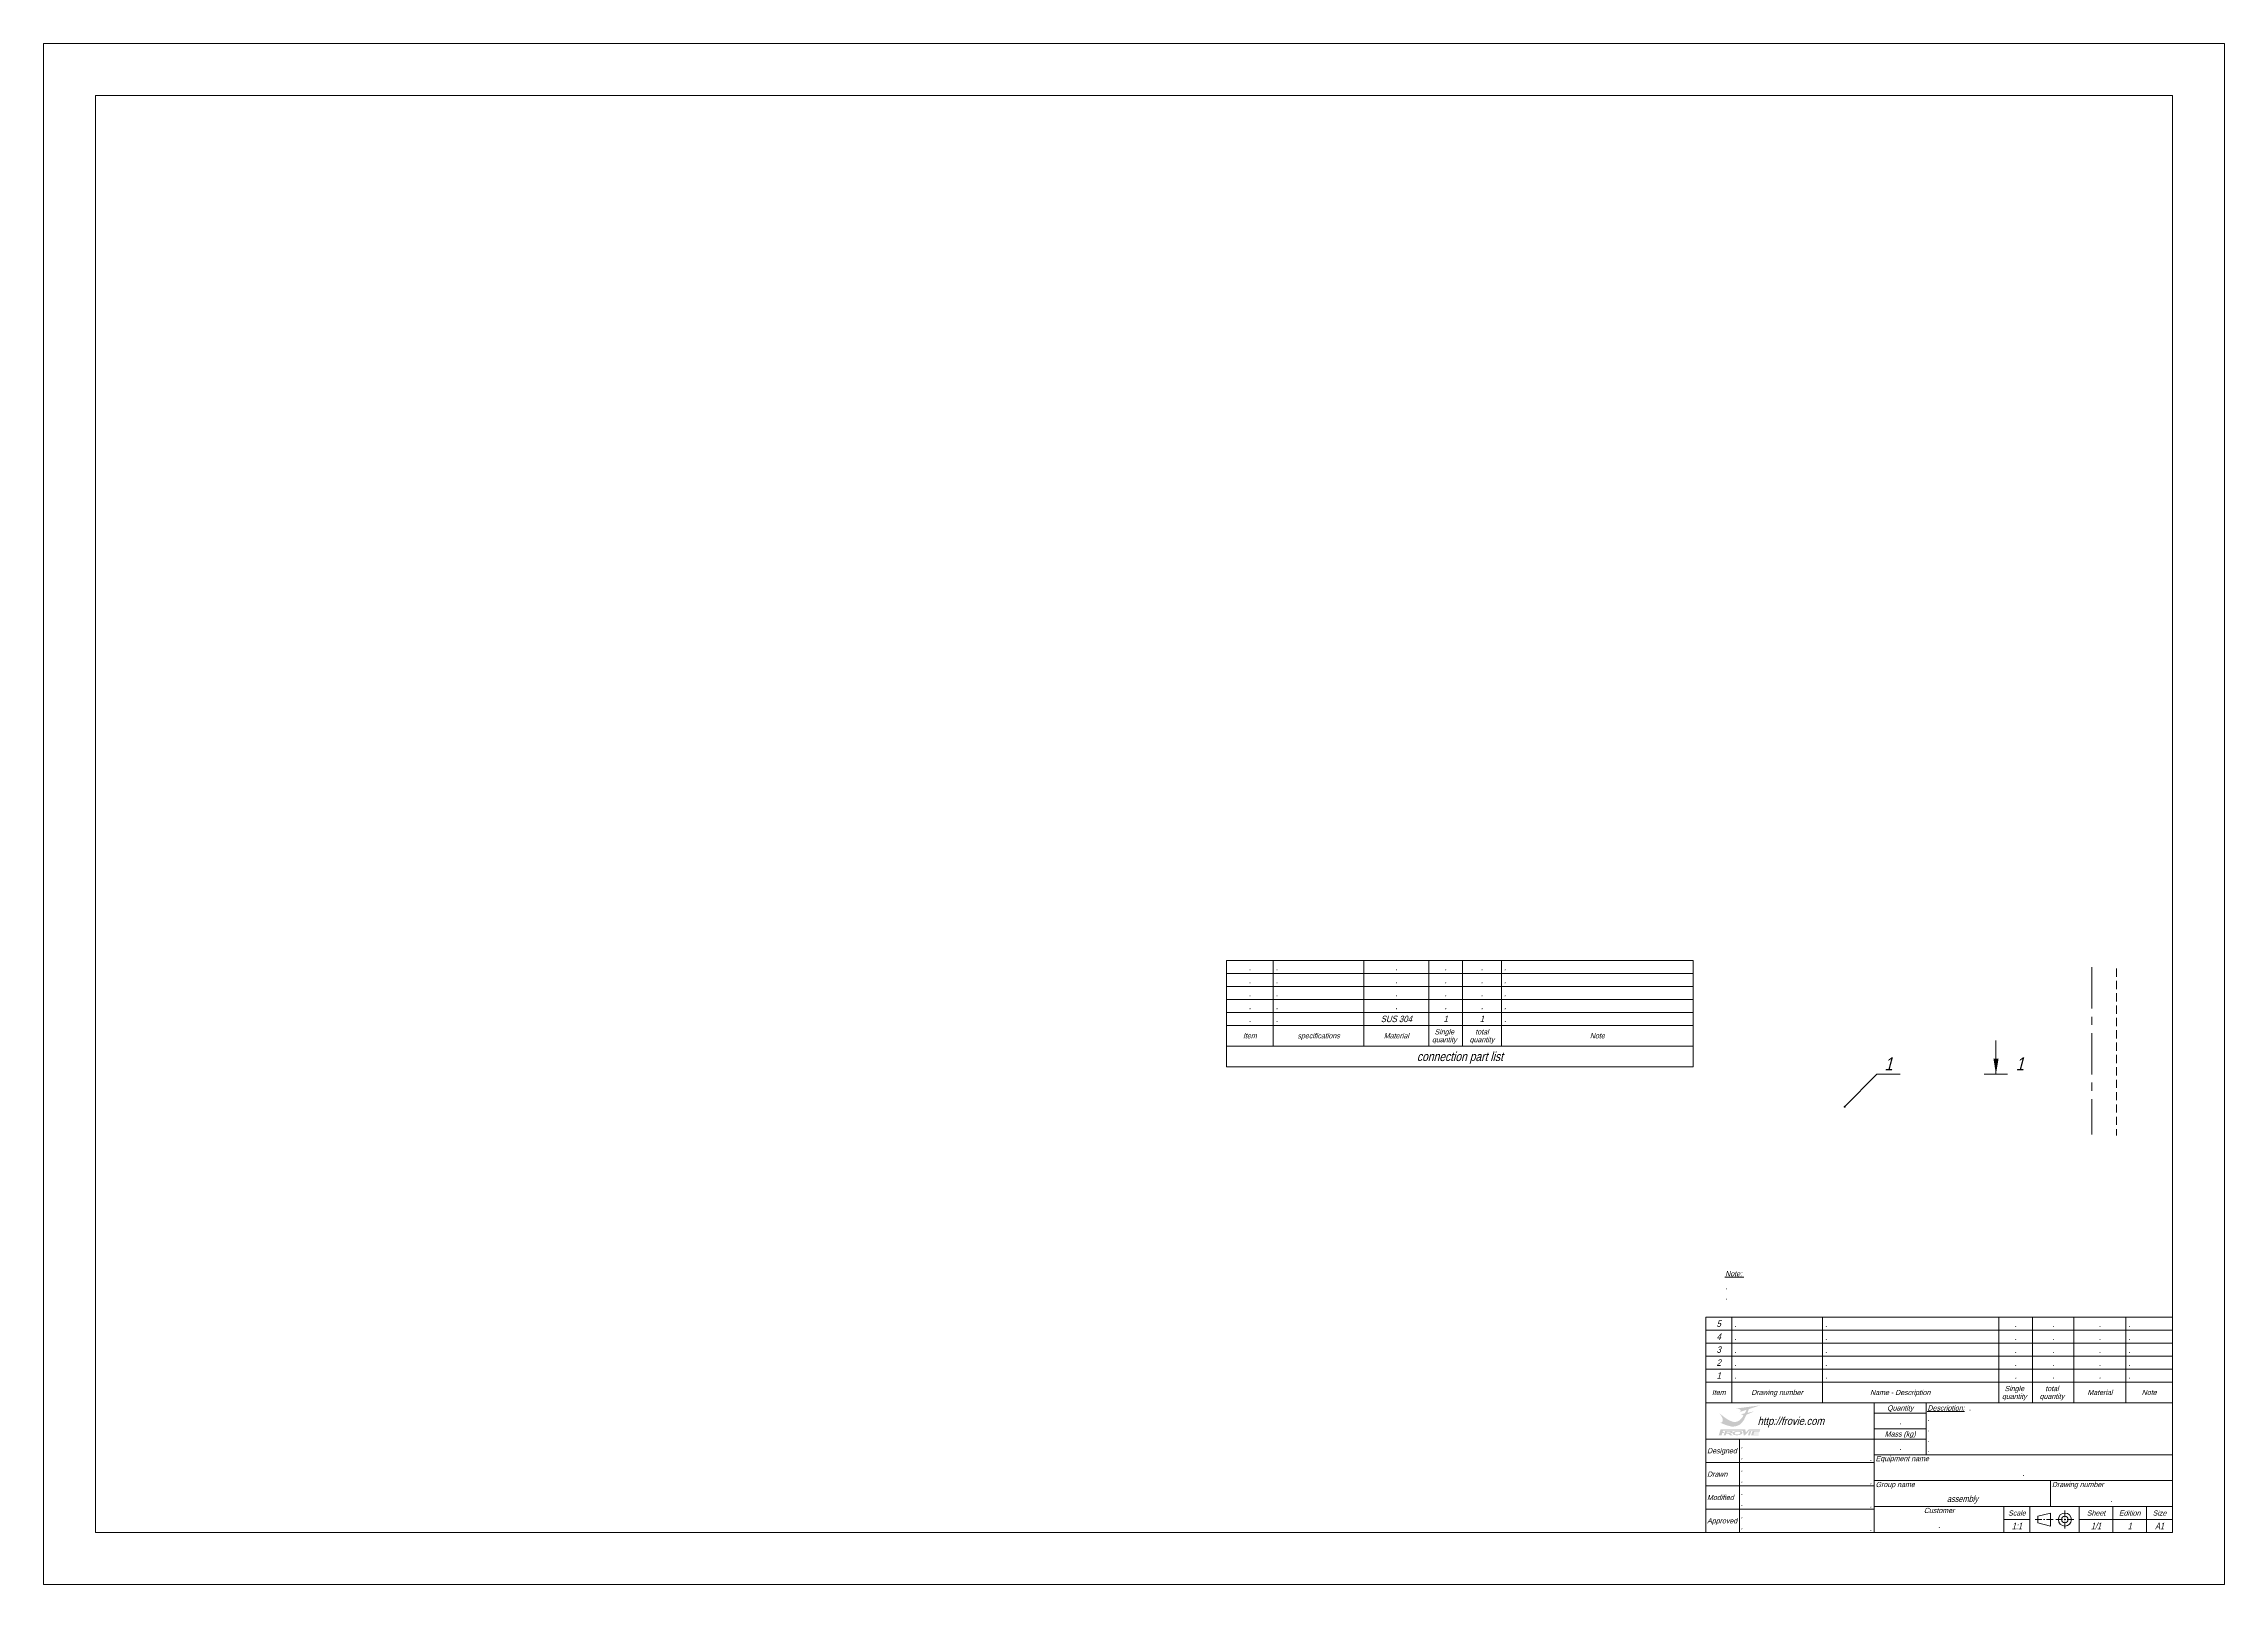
# Model space of a CAD drawing. Header units: millimetres. Extents: x 21 to 1431, y 51 to 2900.
# Drawn here: x 21 to 862, y 1365 to 1959 of the extents above; entities that cross this region are included whole.
import ezdxf
from ezdxf.enums import TextEntityAlignment as Align

# ---------------------------------------------------------------- set-up
doc = ezdxf.new("R2010")
doc.units = ezdxf.units.MM
doc.header["$LTSCALE"] = 0.5
doc.linetypes.add('CENTER', pattern=[50.8, 31.75, -6.35, 6.35, -6.35])
doc.linetypes.add('HIDDEN', pattern=[9.525, 6.35, -3.175])
doc.layers.get('0').update_dxf_attribs({"color": 9, "lineweight": 15})
doc.layers.get('Defpoints').update_dxf_attribs({"color": 9, "lineweight": 15})
for name, color, linetype, lineweight in [('Bill', 9, 'Continuous', 18), ('Index', 7, 'Continuous', 20), ('Namebox', 9, 'Continuous', 20), ('Notes', 4, 'Continuous', 20)]:
    doc.layers.add(name, color=color, linetype=linetype, lineweight=lineweight)
doc.styles.add('Capital', font='vnfonth.shx', dxfattribs={"width": 0.9, "oblique": 15})
doc.styles.add('Longhand', font='vnfont.shx', dxfattribs={"width": 0.85, "oblique": 15})
doc.dimstyles.new('1-1', dxfattribs={"dimtxt": 2, "dimasz": 2, "dimexe": 1.5, "dimexo": 1, "dimgap": 0.6, "dimtad": 1, "dimdec": 3, "dimdsep": 46, "dimtxsty": 'Longhand', "dimcen": 0, "dimclrd": 256, "dimclre": 256, "dimclrt": 10, "dimadec": 3, "dimazin": 2, "dimtm": 1e-09, "dimtfac": 0.6, "dimtdec": 3, "dimtmove": 0, "dimatfit": 3, "dimfxl": 1, "dimlwd": -1, "dimlwe": -1, "dimarcsym": 0})

# ---------------------------------------------------------------- blocks, each defined once
blk = doc.blocks.new('A$C22B54562')
at = {"linetype": 'Continuous', "lineweight": 0, "true_color": 0x0000fe}
h = blk.add_hatch(color=5, dxfattribs=at)
edge = h.paths.add_edge_path()
edge.add_spline(control_points=[(138, 108), (140, 111), (141, 115), (143, 120), (143, 120), (143, 120), (145, 126), (145, 126), (145, 126), (145, 126), (200, 144), (200, 144), (200, 144), (200, 144), (78, 128), (78, 128), (78, 128), (78, 128), (84, 128), (84, 128), (84, 128), (89, 128), (93, 127), (96, 127), (96, 127), (101, 126), (104, 124), (106, 121), (106, 121), (106, 118), (106, 116), (103, 113), (103, 113), (102, 113), (101, 112), (100, 111), (100, 111), (100, 111), (99, 111), (99, 111), (99, 111), (99, 111), (135, 123), (135, 123), (135, 123), (135, 123), (125, 105), (125, 105), (125, 105), (125, 105), (105, 101), (105, 101), (105, 101), (110, 101), (114, 100), (116, 98), (116, 98), (117, 96), (118, 95), (119, 94), (119, 94), (115, 87), (110, 81), (104, 75), (104, 75), (101, 72), (98, 70), (96, 69), (96, 69), (93, 67), (90, 66), (86, 65), (86, 65), (78, 63), (69, 64), (62, 67), (62, 67), (54, 70), (46, 74), (39, 79), (39, 79), (39, 79), (30, 85), (30, 85), (30, 85), (16, 95), (7, 103), (1, 108), (1, 108), (4, 105), (8, 100), (11, 95), (11, 95), (13, 91), (15, 89), (16, 86), (16, 86), (17, 83), (18, 81), (19, 79), (19, 79), (20, 75), (20, 71), (19, 68), (19, 68), (18, 64), (15, 62), (11, 61), (11, 61), (10, 61), (8, 60), (7, 60), (7, 60), (7, 60), (5, 61), (5, 61), (5, 61), (5, 61), (30, 51), (30, 51), (30, 51), (37, 48), (43, 46), (49, 45), (49, 45), (54, 43), (58, 43), (61, 42), (61, 42), (64, 42), (67, 42), (71, 42), (71, 42), (77, 42), (84, 43), (90, 46), (90, 46), (95, 48), (100, 50), (105, 54), (105, 54), (108, 56), (111, 60), (115, 65), (115, 65), (117, 68), (119, 71), (122, 74), (122, 74), (123, 77), (127, 85), (134, 99), (134, 99), (134, 99), (171, 115), (171, 115), (171, 115), (171, 115), (138, 108), (138, 108)], knot_values=[0, 0, 0, 0, 0.025, 0.025, 0.025, 0.025, 0.05, 0.05, 0.05, 0.05, 0.075, 0.075, 0.075, 0.075, 0.1, 0.1, 0.1, 0.1, 0.125, 0.125, 0.125, 0.125, 0.15, 0.15, 0.15, 0.15, 0.175, 0.175, 0.175, 0.175, 0.2, 0.2, 0.2, 0.2, 0.225, 0.225, 0.225, 0.225, 0.25, 0.25, 0.25, 0.25, 0.275, 0.275, 0.275, 0.275, 0.3, 0.3, 0.3, 0.3, 0.325, 0.325, 0.325, 0.325, 0.35, 0.35, 0.35, 0.35, 0.375, 0.375, 0.375, 0.375, 0.4, 0.4, 0.4, 0.4, 0.425, 0.425, 0.425, 0.425, 0.45, 0.45, 0.45, 0.45, 0.475, 0.475, 0.475, 0.475, 0.5, 0.5, 0.5, 0.5, 0.525, 0.525, 0.525, 0.525, 0.55, 0.55, 0.55, 0.55, 0.575, 0.575, 0.575, 0.575, 0.6, 0.6, 0.6, 0.6, 0.625, 0.625, 0.625, 0.625, 0.65, 0.65, 0.65, 0.65, 0.675, 0.675, 0.675, 0.675, 0.7, 0.7, 0.7, 0.7, 0.725, 0.725, 0.725, 0.725, 0.75, 0.75, 0.75, 0.75, 0.775, 0.775, 0.775, 0.775, 0.8, 0.8, 0.8, 0.8, 0.825, 0.825, 0.825, 0.825, 0.85, 0.85, 0.85, 0.85, 0.875, 0.875, 0.875, 0.875, 0.9, 0.9, 0.9, 0.9, 0.925, 0.925, 0.925, 0.925, 0.95, 0.95, 0.95, 0.95, 0.975, 0.975, 0.975, 0.975, 1, 1, 1, 1], degree=3, periodic=0)
at = {"linetype": 'Continuous', "lineweight": 0, "true_color": 0xfe0000}
h = blk.add_hatch(color=1, dxfattribs=at)
edge = h.paths.add_edge_path()
edge.add_spline(control_points=[(139, 116), (139, 116), (143, 128), (143, 128), (143, 128), (143, 128), (173, 138), (173, 138), (173, 138), (173, 138), (100, 128), (100, 128), (100, 128), (105, 127), (107, 124), (108, 121), (108, 121), (108, 119), (108, 117), (108, 116), (108, 116), (129, 123), (139, 126), (139, 126), (139, 126), (135, 118), (130, 108), (124, 98), (124, 98), (118, 87), (113, 81), (110, 77), (110, 77), (106, 72), (101, 68), (96, 65), (96, 65), (88, 61), (80, 60), (71, 60), (71, 60), (63, 61), (52, 66), (38, 75), (38, 75), (33, 78), (28, 81), (24, 84), (24, 84), (24, 84), (18, 88), (18, 88), (18, 88), (18, 88), (21, 82), (21, 82), (21, 82), (22, 77), (23, 74), (23, 71), (23, 71), (23, 68), (22, 65), (20, 63), (20, 63), (19, 62), (18, 60), (17, 60), (17, 60), (17, 60), (20, 59), (20, 59), (20, 59), (23, 57), (27, 56), (33, 54), (33, 54), (38, 52), (41, 50), (43, 50), (43, 50), (47, 48), (50, 48), (53, 47), (53, 47), (60, 45), (67, 44), (73, 45), (73, 45), (86, 45), (97, 50), (106, 59), (106, 59), (113, 66), (119, 75), (126, 88), (126, 88), (130, 97), (135, 106), (139, 116)], knot_values=[0, 0, 0, 0, 0.04, 0.04, 0.04, 0.04, 0.08, 0.08, 0.08, 0.08, 0.12, 0.12, 0.12, 0.12, 0.16, 0.16, 0.16, 0.16, 0.2, 0.2, 0.2, 0.2, 0.24, 0.24, 0.24, 0.24, 0.28, 0.28, 0.28, 0.28, 0.32, 0.32, 0.32, 0.32, 0.36, 0.36, 0.36, 0.36, 0.4, 0.4, 0.4, 0.4, 0.44, 0.44, 0.44, 0.44, 0.48, 0.48, 0.48, 0.48, 0.52, 0.52, 0.52, 0.52, 0.56, 0.56, 0.56, 0.56, 0.6, 0.6, 0.6, 0.6, 0.64, 0.64, 0.64, 0.64, 0.68, 0.68, 0.68, 0.68, 0.72, 0.72, 0.72, 0.72, 0.76, 0.76, 0.76, 0.76, 0.8, 0.8, 0.8, 0.8, 0.84, 0.84, 0.84, 0.84, 0.88, 0.88, 0.88, 0.88, 0.92, 0.92, 0.92, 0.92, 0.96, 0.96, 0.96, 0.96, 1, 1, 1, 1], degree=3, periodic=0)
edge = h.paths.add_edge_path(flags=17)
edge.add_spline(control_points=[(120, 96), (120, 96), (124, 103), (124, 103), (124, 103), (124, 103), (114, 101), (114, 101), (114, 101), (116, 100), (118, 99), (119, 98), (119, 98), (120, 97), (120, 97), (120, 96)], knot_values=[0, 0, 0, 0, 0.25, 0.25, 0.25, 0.25, 0.5, 0.5, 0.5, 0.5, 0.75, 0.75, 0.75, 0.75, 1, 1, 1, 1], degree=3, periodic=0)
edge = h.paths.add_edge_path(flags=17)
edge.add_spline(control_points=[(137, 106), (137, 106), (152, 109), (152, 109), (152, 109), (152, 109), (136, 102), (136, 102), (136, 102), (136, 102), (137, 106), (137, 106)], knot_values=[0, 0, 0, 0, 0.333333, 0.333333, 0.333333, 0.333333, 0.666667, 0.666667, 0.666667, 0.666667, 1, 1, 1, 1], degree=3, periodic=0)
at = {"linetype": 'Continuous', "lineweight": 0, "true_color": 0x0000fe}
h = blk.add_hatch(color=5, dxfattribs=at)
edge = h.paths.add_edge_path()
edge.add_spline(control_points=[(198, 22), (198, 22), (200, 28), (200, 28), (200, 28), (200, 28), (144, 28), (144, 28), (144, 28), (144, 28), (131, 13), (131, 13), (131, 13), (131, 13), (128, 28), (128, 28), (128, 28), (128, 28), (9, 28), (9, 28), (9, 28), (9, 28), (0, 0), (0, 0), (0, 0), (0, 0), (14, 0), (14, 0), (14, 0), (14, 0), (17, 10), (17, 10), (17, 10), (17, 10), (24, 10), (24, 10), (24, 10), (24, 10), (26, 16), (26, 16), (26, 16), (26, 16), (19, 16), (19, 16), (19, 16), (19, 16), (21, 22), (21, 22), (21, 22), (21, 22), (116, 22), (116, 22), (116, 22), (116, 22), (121, 0), (121, 0), (121, 0), (121, 0), (127, 0), (127, 0), (127, 0), (127, 0), (147, 22), (147, 22), (147, 22), (147, 22), (198, 22), (198, 22)], knot_values=[0, 0, 0, 0, 0.058824, 0.058824, 0.058824, 0.058824, 0.117647, 0.117647, 0.117647, 0.117647, 0.176471, 0.176471, 0.176471, 0.176471, 0.235294, 0.235294, 0.235294, 0.235294, 0.294118, 0.294118, 0.294118, 0.294118, 0.352941, 0.352941, 0.352941, 0.352941, 0.411765, 0.411765, 0.411765, 0.411765, 0.470588, 0.470588, 0.470588, 0.470588, 0.529412, 0.529412, 0.529412, 0.529412, 0.588235, 0.588235, 0.588235, 0.588235, 0.647059, 0.647059, 0.647059, 0.647059, 0.705882, 0.705882, 0.705882, 0.705882, 0.764706, 0.764706, 0.764706, 0.764706, 0.823529, 0.823529, 0.823529, 0.823529, 0.882353, 0.882353, 0.882353, 0.882353, 0.941176, 0.941176, 0.941176, 0.941176, 1, 1, 1, 1], degree=3, periodic=0)
at = {"linetype": 'Continuous', "lineweight": 0, "true_color": 0xfe0000}
h = blk.add_hatch(color=1, dxfattribs=at)
edge = h.paths.add_edge_path()
edge.add_spline(control_points=[(24, 0), (24, 0), (31, 20), (31, 20), (31, 20), (31, 20), (51, 20), (51, 20), (51, 20), (56, 20), (60, 20), (62, 20), (62, 20), (64, 19), (66, 19), (67, 18), (67, 18), (68, 17), (68, 16), (68, 15), (68, 15), (67, 13), (66, 12), (64, 11), (64, 11), (61, 10), (58, 9), (53, 9), (53, 9), (55, 8), (57, 8), (58, 7), (58, 7), (59, 7), (61, 6), (62, 4), (62, 4), (62, 4), (67, 0), (67, 0), (67, 0), (67, 0), (55, 0), (55, 0), (55, 0), (55, 0), (50, 4), (50, 4), (50, 4), (48, 6), (47, 7), (46, 7), (46, 7), (45, 8), (44, 8), (43, 8), (43, 8), (42, 8), (41, 8), (38, 8), (38, 8), (38, 8), (36, 8), (36, 8), (36, 8), (36, 8), (34, 0), (34, 0), (34, 0), (34, 0), (24, 0), (24, 0)], knot_values=[0, 0, 0, 0, 0.055556, 0.055556, 0.055556, 0.055556, 0.111111, 0.111111, 0.111111, 0.111111, 0.166667, 0.166667, 0.166667, 0.166667, 0.222222, 0.222222, 0.222222, 0.222222, 0.277778, 0.277778, 0.277778, 0.277778, 0.333333, 0.333333, 0.333333, 0.333333, 0.388889, 0.388889, 0.388889, 0.388889, 0.444444, 0.444444, 0.444444, 0.444444, 0.5, 0.5, 0.5, 0.5, 0.555556, 0.555556, 0.555556, 0.555556, 0.611111, 0.611111, 0.611111, 0.611111, 0.666667, 0.666667, 0.666667, 0.666667, 0.722222, 0.722222, 0.722222, 0.722222, 0.777778, 0.777778, 0.777778, 0.777778, 0.833333, 0.833333, 0.833333, 0.833333, 0.888889, 0.888889, 0.888889, 0.888889, 0.944444, 0.944444, 0.944444, 0.944444, 1, 1, 1, 1], degree=3, periodic=0)
edge = h.paths.add_edge_path(flags=16)
edge.add_spline(control_points=[(38, 12), (38, 12), (45, 12), (45, 12), (45, 12), (49, 12), (52, 12), (53, 12), (53, 12), (55, 12), (56, 12), (56, 13), (56, 13), (57, 13), (58, 14), (58, 14), (58, 14), (58, 15), (58, 16), (57, 16), (57, 16), (56, 16), (55, 17), (54, 17), (54, 17), (53, 17), (51, 17), (47, 17), (47, 17), (47, 17), (39, 17), (39, 17), (39, 17), (39, 17), (38, 12), (38, 12)], knot_values=[0, 0, 0, 0, 0.111111, 0.111111, 0.111111, 0.111111, 0.222222, 0.222222, 0.222222, 0.222222, 0.333333, 0.333333, 0.333333, 0.333333, 0.444444, 0.444444, 0.444444, 0.444444, 0.555556, 0.555556, 0.555556, 0.555556, 0.666667, 0.666667, 0.666667, 0.666667, 0.777778, 0.777778, 0.777778, 0.777778, 0.888889, 0.888889, 0.888889, 0.888889, 1, 1, 1, 1], degree=3, periodic=0)
edge = h.paths.add_edge_path()
edge.add_spline(control_points=[(67, 10), (68, 12), (69, 14), (71, 16), (71, 16), (73, 17), (75, 18), (77, 18), (77, 18), (79, 19), (81, 20), (84, 20), (84, 20), (87, 21), (90, 21), (94, 21), (94, 21), (101, 21), (107, 20), (110, 18), (110, 18), (114, 16), (115, 14), (114, 10), (114, 10), (113, 7), (110, 5), (105, 3), (105, 3), (100, 1), (94, 0), (87, 0), (87, 0), (80, 0), (75, 1), (71, 3), (71, 3), (68, 5), (66, 7), (67, 10)], knot_values=[0, 0, 0, 0, 0.1, 0.1, 0.1, 0.1, 0.2, 0.2, 0.2, 0.2, 0.3, 0.3, 0.3, 0.3, 0.4, 0.4, 0.4, 0.4, 0.5, 0.5, 0.5, 0.5, 0.6, 0.6, 0.6, 0.6, 0.7, 0.7, 0.7, 0.7, 0.8, 0.8, 0.8, 0.8, 0.9, 0.9, 0.9, 0.9, 1, 1, 1, 1], degree=3, periodic=0)
edge = h.paths.add_edge_path(flags=16)
edge.add_spline(control_points=[(77, 11), (77, 8), (77, 6), (79, 5), (79, 5), (82, 4), (85, 4), (88, 4), (88, 4), (92, 4), (96, 4), (98, 5), (98, 5), (101, 6), (103, 8), (104, 11), (104, 11), (105, 13), (104, 15), (102, 16), (102, 16), (100, 17), (97, 18), (93, 18), (93, 18), (89, 18), (86, 17), (83, 16), (83, 16), (80, 15), (78, 13), (77, 11)], knot_values=[0, 0, 0, 0, 0.125, 0.125, 0.125, 0.125, 0.25, 0.25, 0.25, 0.25, 0.375, 0.375, 0.375, 0.375, 0.5, 0.5, 0.5, 0.5, 0.625, 0.625, 0.625, 0.625, 0.75, 0.75, 0.75, 0.75, 0.875, 0.875, 0.875, 0.875, 1, 1, 1, 1], degree=3, periodic=0)
edge = h.paths.add_edge_path()
edge.add_spline(control_points=[(141, 0), (141, 0), (148, 20), (148, 20), (148, 20), (148, 20), (157, 20), (157, 20), (157, 20), (157, 20), (150, 0), (150, 0), (150, 0), (150, 0), (141, 0), (141, 0)], knot_values=[0, 0, 0, 0, 0.25, 0.25, 0.25, 0.25, 0.5, 0.5, 0.5, 0.5, 0.75, 0.75, 0.75, 0.75, 1, 1, 1, 1], degree=3, periodic=0)
edge = h.paths.add_edge_path()
edge.add_spline(control_points=[(156, 0), (156, 0), (163, 20), (163, 20), (163, 20), (163, 20), (198, 20), (198, 20), (198, 20), (198, 20), (197, 17), (197, 17), (197, 17), (197, 17), (171, 17), (171, 17), (171, 17), (171, 17), (170, 12), (170, 12), (170, 12), (170, 12), (194, 12), (194, 12), (194, 12), (194, 12), (193, 9), (193, 9), (193, 9), (193, 9), (169, 9), (169, 9), (169, 9), (169, 9), (167, 3), (167, 3), (167, 3), (167, 3), (193, 3), (193, 3), (193, 3), (193, 3), (192, 0), (192, 0), (192, 0), (192, 0), (156, 0), (156, 0)], knot_values=[0, 0, 0, 0, 0.083333, 0.083333, 0.083333, 0.083333, 0.166667, 0.166667, 0.166667, 0.166667, 0.25, 0.25, 0.25, 0.25, 0.333333, 0.333333, 0.333333, 0.333333, 0.416667, 0.416667, 0.416667, 0.416667, 0.5, 0.5, 0.5, 0.5, 0.583333, 0.583333, 0.583333, 0.583333, 0.666667, 0.666667, 0.666667, 0.666667, 0.75, 0.75, 0.75, 0.75, 0.833333, 0.833333, 0.833333, 0.833333, 0.916667, 0.916667, 0.916667, 0.916667, 1, 1, 1, 1], degree=3, periodic=0)

msp = doc.modelspace()

# ---------------------------------------------------------------- linework, layer by layer
at = {"color": 1, "linetype": 'CENTER'}
msp.add_line((811.34, 1603.12), (811.34, 1538.68), dxfattribs=at)
at = {"color": 8, "linetype": 'HIDDEN'}
msp.add_line((820.88, 1602.66), (820.88, 1538.23), dxfattribs=at)
at = {"color": 7, "ltscale": 0.5}
msp.add_lwpolyline([(41.49, 1385.22), (842.49, 1385.22), (842.49, 1939.22), (41.49, 1939.22)], close=True, dxfattribs=at)
at = {"layer": 'Bill', "color": 5}
for p, q in [((477.68, 1605.73), (657.68, 1605.73)), ((477.68, 1600.73), (657.68, 1600.73)), ((477.68, 1595.73), (657.68, 1595.73)), ((477.68, 1590.73), (657.68, 1590.73)), ((477.68, 1585.73), (657.68, 1585.73)), ((662.49, 1468.22), (842.49, 1468.22)), ((662.49, 1463.22), (842.49, 1463.22)), ((662.49, 1458.22), (842.49, 1458.22)), ((662.49, 1453.22), (842.49, 1453.22)), ((662.49, 1448.22), (842.49, 1448.22))]:
    msp.add_line(p, q, dxfattribs=at)
at = {"layer": 'Bill', "color": 9}
for p, q in [((477.68, 1564.73), (477.68, 1605.73)), ((495.68, 1572.73), (495.68, 1605.73)), ((530.68, 1572.73), (530.68, 1605.73)), ((555.68, 1572.73), (555.68, 1605.73)), ((568.68, 1572.73), (568.68, 1605.73)), ((583.68, 1572.73), (583.68, 1605.73)), ((657.68, 1564.73), (657.68, 1605.73)), ((477.68, 1580.73), (657.68, 1580.73)), ((477.68, 1572.73), (657.68, 1572.73)), ((477.68, 1564.73), (657.68, 1564.73)), ((662.49, 1435.22), (662.49, 1468.22)), ((672.49, 1435.22), (672.49, 1468.22)), ((707.49, 1435.22), (707.49, 1468.22)), ((775.49, 1435.22), (775.49, 1468.22)), ((788.49, 1435.22), (788.49, 1468.22)), ((804.49, 1435.22), (804.49, 1468.22)), ((824.49, 1435.22), (824.49, 1468.22)), ((662.49, 1443.22), (842.49, 1443.22))]:
    msp.add_line(p, q, dxfattribs=at)
at = {"layer": 'Defpoints', "ltscale": 0.5}
msp.add_lwpolyline([(21.49, 1365.22), (862.49, 1365.22), (862.49, 1959.22), (21.49, 1959.22)], close=True, dxfattribs=at)
at = {"layer": 'Index', "color": 3}
msp.add_line((728.48, 1561.92), (737.48, 1561.92), dxfattribs=at)
at = {"layer": 'Index', "color": 1}
msp.add_line((769.91, 1561.92), (778.91, 1561.92), dxfattribs=at)
at = {"layer": 'Namebox', "color": 7}
for p, q in [((727.49, 1385.22), (727.49, 1435.22)), ((747.49, 1415.22), (747.49, 1435.22)), ((727.49, 1425.22), (747.49, 1425.22)), ((662.49, 1421.22), (727.49, 1421.22)), ((842.49, 1415.22), (727.49, 1415.22)), ((842.49, 1395.22), (727.49, 1395.22)), ((777.49, 1395.22), (777.49, 1385.22)), ((787.49, 1395.22), (787.49, 1385.22)), ((806.49, 1395.22), (806.49, 1385.22)), ((819.49, 1395.22), (819.49, 1385.22)), ((832.49, 1395.22), (832.49, 1385.22))]:
    msp.add_line(p, q, dxfattribs=at)
at = {"layer": 'Namebox', "color": 5}
for p, q in [((727.49, 1431.22), (747.49, 1431.22)), ((675.49, 1421.22), (675.49, 1385.22)), ((727.49, 1421.22), (747.49, 1421.22)), ((662.49, 1412.22), (727.49, 1412.22)), ((842.49, 1405.22), (727.49, 1405.22)), ((795.49, 1395.22), (795.49, 1405.22)), ((662.49, 1403.22), (727.49, 1403.22)), ((662.49, 1394.22), (727.49, 1394.22)), ((777.49, 1390.22), (787.49, 1390.22)), ((806.49, 1390.22), (842.49, 1390.22))]:
    msp.add_line(p, q, dxfattribs=at)
at = {"layer": 'Namebox', "color": 1}
for p, q in [((789.49, 1390.22), (792.09, 1390.22)), ((792.69, 1390.22), (793.29, 1390.22)), ((793.89, 1390.22), (796.49, 1390.22)), ((797.49, 1390.22), (800.09, 1390.22)), ((800.69, 1390.22), (801.29, 1390.22)), ((800.99, 1391.12), (800.99, 1393.72)), ((800.99, 1389.92), (800.99, 1390.52)), ((800.99, 1386.72), (800.99, 1389.32)), ((801.89, 1390.22), (804.49, 1390.22))]:
    msp.add_line(p, q, dxfattribs=at)
at = {"layer": 'Namebox'}
for p, q in [((790.49, 1391.47), (795.49, 1392.72)), ((790.49, 1388.97), (790.49, 1391.47)), ((790.49, 1388.97), (795.49, 1387.72)), ((795.49, 1387.72), (795.49, 1392.72))]:
    msp.add_line(p, q, dxfattribs=at)
at = {"layer": 'Namebox', "color": 7, "ltscale": 0.5}
msp.add_lwpolyline([(662.49, 1435.22), (842.49, 1435.22), (842.49, 1385.22), (662.49, 1385.22)], close=True, dxfattribs=at)
at = {"layer": 'Namebox'}
for radius in [2.5, 1.25]:
    msp.add_circle((800.99, 1390.22), radius, dxfattribs=at)

# ---------------------------------------------------------------- block references
at = {"layer": 'Namebox', "linetype": 'Continuous', "lineweight": 0, "xscale": 0.0799999999999983, "yscale": 0.0799999999999983, "zscale": 0.0799999999999983}
msp.add_blockref('A$C22B54562', (667.49, 1422.72), dxfattribs=at)

# ---------------------------------------------------------------- texts
at = {"layer": 'Bill', "color": 4, "oblique": 15}
for s, height, style, width, p in [('.', 2.5, 'Longhand', 0.9, (486.68, 1603.23)), ('.', 2.5, 'Longhand', 0.9, (543.18, 1603.23)), ('.', 2.5, 'Longhand', 0.9, (562.18, 1603.23)), ('.', 2.5, 'Longhand', 0.9, (576.18, 1603.23)), ('.', 2.5, 'Longhand', 0.9, (486.68, 1598.23)), ('.', 2.5, 'Longhand', 0.9, (486.68, 1593.23)), ('.', 2.5, 'Longhand', 0.9, (543.18, 1598.23)), ('.', 2.5, 'Longhand', 0.9, (543.18, 1593.23)), ('.', 2.5, 'Longhand', 0.9, (562.18, 1598.23)), ('.', 2.5, 'Longhand', 0.9, (562.18, 1593.23)), ('.', 2.5, 'Longhand', 0.9, (576.18, 1598.23)), ('.', 2.5, 'Longhand', 0.9, (576.18, 1593.23)), ('.', 2.5, 'Longhand', 0.9, (486.68, 1588.23)), ('.', 2.5, 'Longhand', 0.9, (486.68, 1583.23)), ('SUS 304', 2.5, 'Longhand', 0.9, (543.18, 1583.23)), ('.', 2.5, 'Longhand', 0.9, (543.18, 1588.23)), ('1', 2.5, 'Longhand', 0.9, (562.18, 1583.23)), ('.', 2.5, 'Longhand', 0.9, (562.18, 1588.23)), ('1', 2.5, 'Longhand', 0.9, (576.18, 1583.23)), ('.', 2.5, 'Longhand', 0.9, (576.18, 1588.23)), ('Item', 2, 'Capital', 0.85, (486.68, 1576.73)), ('specifications', 2, 'Capital', 0.85, (513.18, 1576.73)), ('Material', 2, 'Capital', 0.85, (543.18, 1576.73)), ('quantity', 2, 'Capital', 0.85, (561.68, 1575.23)), ('Single', 2, 'Capital', 0.85, (561.68, 1578.23)), ('quantity', 2, 'Capital', 0.85, (576.18, 1575.23)), ('total', 2, 'Capital', 0.85, (576.18, 1578.23)), ('Note', 2, 'Capital', 0.85, (620.68, 1576.73)), ('connection part list', 3.5, 'Capital', 0.85, (567.68, 1568.73)), ('5', 2.5, 'Longhand', 0.9, (667.49, 1465.72)), ('.', 2.5, 'Longhand', 0.9, (781.99, 1465.72)), ('.', 2.5, 'Longhand', 0.9, (796.49, 1465.72)), ('.', 2.5, 'Longhand', 0.9, (814.49, 1465.72)), ('4', 2.5, 'Longhand', 0.9, (667.49, 1460.72)), ('3', 2.5, 'Longhand', 0.9, (667.49, 1455.72)), ('.', 2.5, 'Longhand', 0.9, (781.99, 1460.72)), ('.', 2.5, 'Longhand', 0.9, (796.49, 1460.72)), ('.', 2.5, 'Longhand', 0.9, (814.49, 1460.72)), ('2', 2.5, 'Longhand', 0.9, (667.49, 1450.72)), ('1', 2.5, 'Longhand', 0.9, (667.49, 1445.72)), ('.', 2.5, 'Longhand', 0.9, (781.99, 1455.72)), ('.', 2.5, 'Longhand', 0.9, (781.99, 1450.72)), ('.', 2.5, 'Longhand', 0.9, (796.49, 1455.72)), ('.', 2.5, 'Longhand', 0.9, (796.49, 1450.72)), ('.', 2.5, 'Longhand', 0.9, (814.49, 1455.72)), ('.', 2.5, 'Longhand', 0.9, (814.49, 1450.72)), ('Item', 2, 'Capital', 0.85, (667.49, 1439.22)), ('Drawing number', 2, 'Capital', 0.85, (689.99, 1439.22)), ('Name - Description', 2, 'Capital', 0.85, (737.49, 1439.22)), ('quantity', 2, 'Capital', 0.85, (781.49, 1437.72)), ('Single', 2, 'Capital', 0.85, (781.49, 1440.72)), ('.', 2.5, 'Longhand', 0.9, (781.99, 1445.72)), ('quantity', 2, 'Capital', 0.85, (795.99, 1437.72)), ('total', 2, 'Capital', 0.85, (795.99, 1440.72)), ('.', 2.5, 'Longhand', 0.9, (796.49, 1445.72)), ('Material', 2, 'Capital', 0.85, (814.49, 1439.22)), ('.', 2.5, 'Longhand', 0.9, (814.49, 1445.72)), ('Note', 2, 'Capital', 0.85, (833.49, 1439.22))]:
    msp.add_text(s, height=height, dxfattribs=dict(at, style=style, width=width)).set_placement(p, align=Align.MIDDLE_CENTER)
at = {"layer": 'Bill', "color": 4, "oblique": 15, "width": 0.9}
for style, p in [('Capital', (496.68, 1603.23)), ('Longhand', (584.68, 1603.23)), ('Capital', (496.68, 1598.23)), ('Capital', (496.68, 1593.23)), ('Longhand', (584.68, 1598.23)), ('Longhand', (584.68, 1593.23)), ('Capital', (496.68, 1588.23)), ('Capital', (496.68, 1583.23)), ('Longhand', (584.68, 1588.23)), ('Longhand', (584.68, 1583.23)), ('Capital', (673.49, 1465.72)), ('Longhand', (708.49, 1465.72)), ('Longhand', (825.49, 1465.72)), ('Capital', (673.49, 1460.72)), ('Longhand', (708.49, 1460.72)), ('Longhand', (825.49, 1460.72)), ('Capital', (673.49, 1455.72)), ('Capital', (673.49, 1450.72)), ('Longhand', (708.49, 1455.72)), ('Longhand', (708.49, 1450.72)), ('Longhand', (825.49, 1455.72)), ('Longhand', (825.49, 1450.72)), ('Capital', (673.49, 1445.72)), ('Longhand', (708.49, 1445.72)), ('Longhand', (825.49, 1445.72))]:
    msp.add_text('.', height=2.5, dxfattribs=dict(at, style=style)).set_placement(p, align=Align.MIDDLE_LEFT)
at = {"layer": 'Index', "color": 3, "style": 'Capital', "oblique": 15, "width": 0.85}
for p in [(732.98, 1561.92), (783.63, 1561.92)]:
    msp.add_text('1', height=5, dxfattribs=at).set_placement(p, align=Align.BOTTOM_CENTER)
at = {"layer": 'Namebox', "color": 4, "style": 'Longhand', "oblique": 15}
for s, height, width, p in [('http://frovie.com', 3, 0.9, (682.49, 1428.22)), ('Designed', 2, 0.85, (662.99, 1416.72)), ('.', 2, 0.85, (675.99, 1414.47)), ('Drawn', 2, 0.85, (662.99, 1407.72)), ('.', 2, 0.85, (675.99, 1405.47)), ('Modified', 2, 0.85, (662.99, 1398.72)), ('Approved', 2, 0.85, (662.99, 1389.72)), ('.', 2, 0.85, (675.99, 1396.47)), ('.', 2, 0.85, (675.99, 1387.47))]:
    msp.add_text(s, height=height, dxfattribs=dict(at, width=width)).set_placement(p, align=Align.MIDDLE_LEFT)
at = {"layer": 'Namebox', "color": 4, "style": 'Longhand', "oblique": 15, "width": 0.85}
for s, p in [('Quantity', (737.49, 1433.22)), ('Mass (kg)', (737.49, 1423.22)), ('Scale', (782.49, 1392.72)), ('Sheet', (812.99, 1392.72)), ('Edition', (825.99, 1392.72)), ('Size', (837.49, 1392.72))]:
    msp.add_text(s, height=2, dxfattribs=at).set_placement(p, align=Align.MIDDLE_CENTER)
for s, p in [('%%UDescription:', (747.99, 1434.22)), ('Equipment name', (727.99, 1414.72)), ('Group name', (727.99, 1404.72)), ('Drawing number', (795.99, 1404.72))]:
    msp.add_text(s, height=2, dxfattribs=at).set_placement(p, align=Align.TOP_LEFT)
at = {"layer": 'Namebox', "color": 10, "style": 'Longhand', "oblique": 15, "width": 0.85}
for p in [(763.99, 1434.22), (747.99, 1430.22), (747.99, 1426.22), (747.99, 1422.22), (747.99, 1418.22)]:
    msp.add_text('.', height=2, dxfattribs=at).set_placement(p, align=Align.TOP_LEFT)
for s, p in [('.', (737.49, 1428.22)), ('.', (737.49, 1418.22)), ('1:1', (782.49, 1387.72)), ('1/1', (812.99, 1387.72)), ('1', (825.99, 1387.72)), ('A1', (837.49, 1387.72))]:
    msp.add_text(s, height=2.5, dxfattribs=at).set_placement(p, align=Align.MIDDLE_CENTER)
for p in [(675.99, 1418.97), (675.99, 1409.97), (675.99, 1400.97), (675.99, 1391.97)]:
    msp.add_text('.', height=2.5, dxfattribs=at).set_placement(p, align=Align.MIDDLE_LEFT)
at = {"layer": 'Namebox', "color": 4, "style": 'Longhand', "oblique": 15, "width": 0.85}
for p in [(726.49, 1412.22), (726.49, 1403.22), (726.49, 1394.22), (726.49, 1385.22)]:
    msp.add_text('.', height=2, dxfattribs=at).set_placement(p, align=Align.BOTTOM_RIGHT)
at = {"layer": 'Namebox', "color": 10, "style": 'Capital', "oblique": 15, "width": 0.85}
for s, p in [('.', (784.99, 1406.22)), ('assembly', (761.49, 1396.22)), ('.', (818.99, 1396.22))]:
    msp.add_text(s, height=2.5, dxfattribs=at).set_placement(p, align=Align.BOTTOM_CENTER)
at = {"layer": 'Namebox', "color": 4, "style": 'Longhand', "oblique": 15, "width": 0.85}
msp.add_text('Customer', height=2, dxfattribs=at).set_placement((752.49, 1394.72), align=Align.TOP_CENTER)
at = {"layer": 'Namebox', "color": 6, "style": 'Capital', "oblique": 15, "width": 0.85}
msp.add_text('.', height=2.5, dxfattribs=at).set_placement((752.49, 1386.22), align=Align.BOTTOM_CENTER)
at = {"layer": 'Notes', "color": 4, "oblique": 15, "width": 0.85}
for s, style, p in [('%%uNote: ', 'Capital', (669.98, 1485)), ('.', 'Longhand', (669.98, 1480)), ('.', 'Longhand', (669.98, 1476))]:
    msp.add_text(s, height=2, dxfattribs=dict(at, style=style)).set_placement(p, align=Align.MIDDLE_LEFT)

# ---------------------------------------------------------------- leaders
at = {"layer": 'Index', "color": 1}
msp.add_leader([(774.41, 1561.92), (774.41, 1574.92)], dimstyle='1-1', override={"dimasz": 6, "dimgap": 0.7, "dimtad": 0, "dimclrd": 1}, dxfattribs=at)
at = {"layer": 'Index'}
msp.add_leader([(716.05, 1549.35), (728.48, 1561.92)], dimstyle='1-1', override={"dimasz": 3, "dimgap": 0.7, "dimtad": 0, "dimclrd": 5, "dimldrblk": 'DotSmall'}, dxfattribs=at)

doc.saveas('drawing.dxf')
